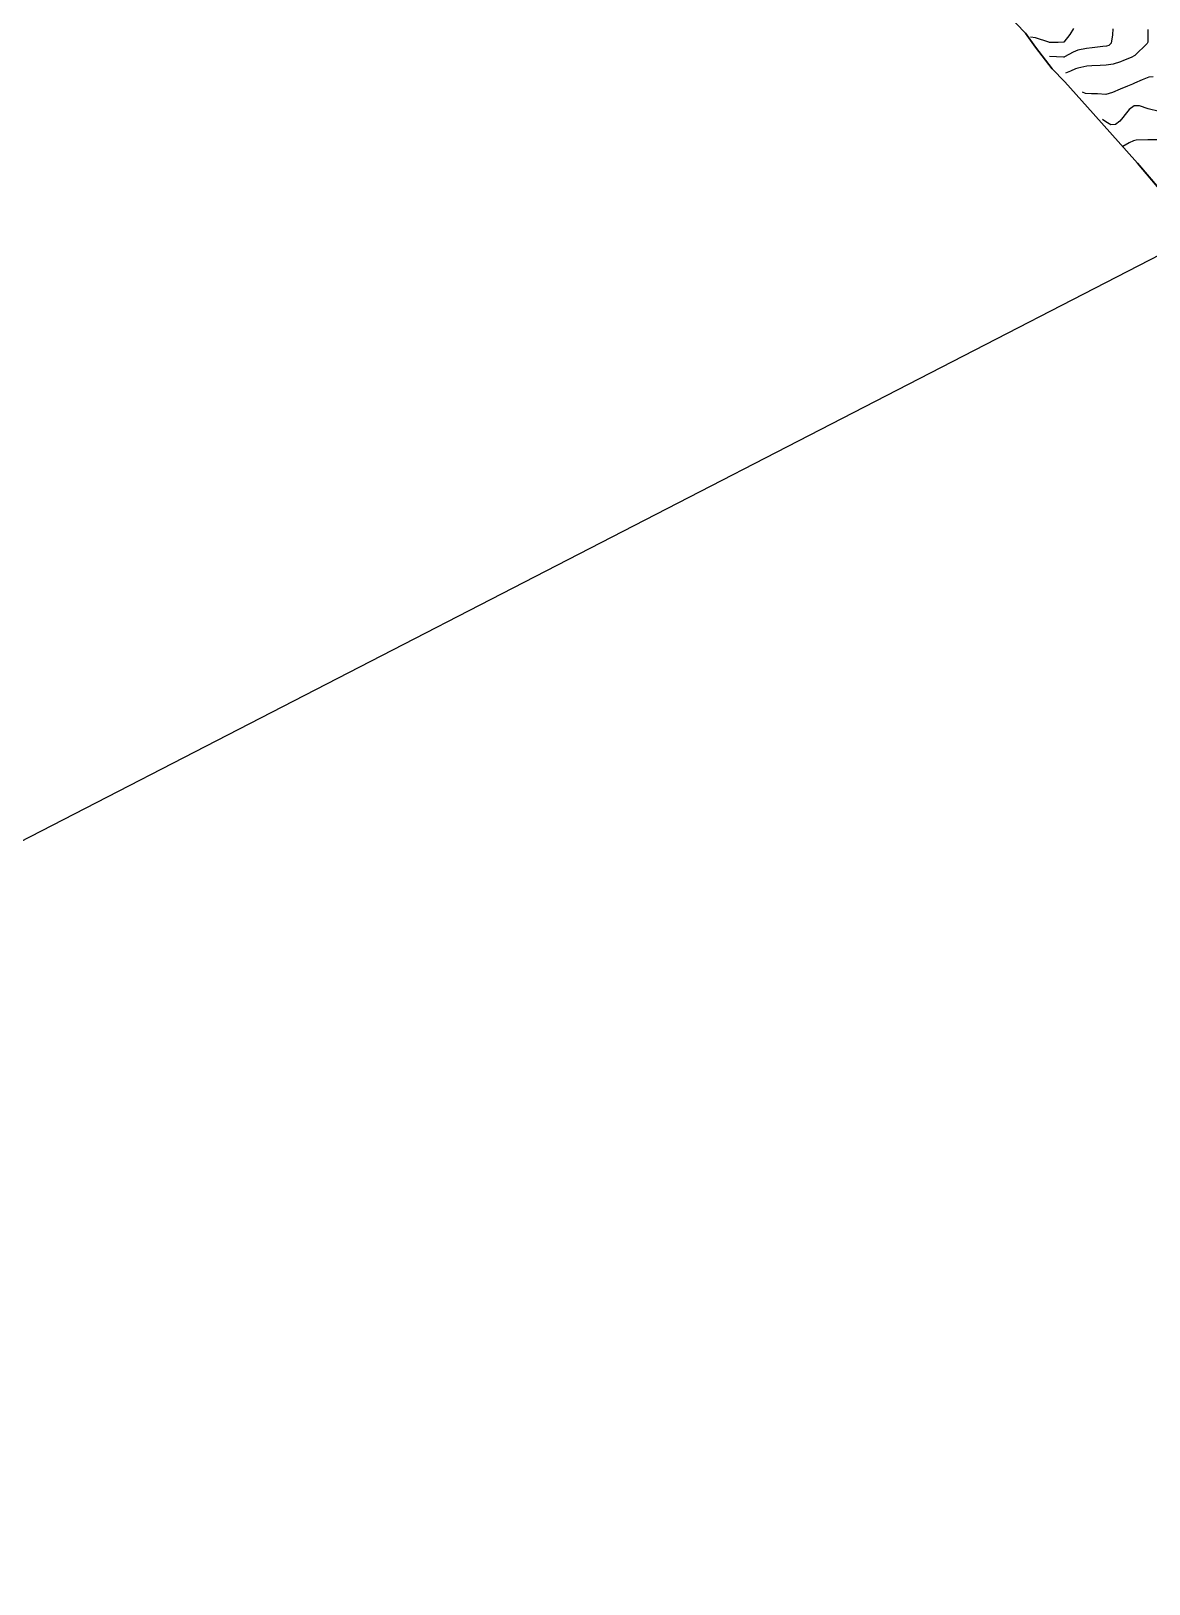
# Model space of a CAD drawing. Header units: metres. Extents: x 318500 to 325275, y 7408834 to 7428799.
# Drawn here: x 322457.8 to 322615, y 7421153.5 to 7421372 of the extents above; entities that cross this region are included whole.
import ezdxf

# ---------------------------------------------------------------- set-up
doc = ezdxf.new("R2010")
doc.units = ezdxf.units.M
doc.header["$MEASUREMENT"] = 0
doc.layers.add('_TEXTO_CONGELA', color=45, linetype='Continuous', plot=False)
for name, color, linetype in [('Area', 45, 'Continuous'), ('Curvas de Nivel 1m', 11, 'Continuous'), ('Curvas de Nivel 5m', 15, 'Continuous'), ('Edificações', 30, 'Continuous'), ('Vias Primárias', 230, 'Continuous')]:
    doc.layers.add(name, color=color, linetype=linetype)

msp = doc.modelspace()

# ---------------------------------------------------------------- linework, layer by layer
at = {"layer": '_TEXTO_CONGELA'}
msp.add_line((322341.41, 7421198.71), (322869.21, 7421470.76), dxfattribs=at)
at = {"layer": 'Area'}
msp.add_lwpolyline([(322617.93, 7421347.99), (322613.4, 7421353.41), (322607.16, 7421360.38), (322603.17, 7421364.85), (322601.4, 7421366.68), (322599.06, 7421369.7), (322597.62, 7421371.69), (322589.81, 7421379.86)], dxfattribs=at)
at = {"layer": 'Curvas de Nivel 1m', "flags": 128}
for points, elevation in [([(322609.91, 7421372.28), (322609.88, 7421371.45), (322609.67, 7421370.28), (322609.36, 7421369.96), (322609.03, 7421369.85), (322608.52, 7421369.8), (322607.02, 7421369.64), (322606.22, 7421369.53), (322605.02, 7421369.27), (322604.35, 7421369.03), (322603.13, 7421368.37), (322603.06, 7421368.32), (322603.01, 7421368.31), (322601.03, 7421368.38)], 794), ([(322614.86, 7421372.21), (322614.83, 7421370.41), (322614.74, 7421370.21), (322613.01, 7421368.56), (322612.52, 7421368.25), (322611.44, 7421367.83), (322611, 7421367.66), (322609.98, 7421367.3), (322608.99, 7421367.16), (322608.15, 7421367.15), (322606.99, 7421367.1), (322606.29, 7421367.03), (322604.99, 7421366.77), (322604.69, 7421366.65), (322603.98, 7421366.36), (322603.27, 7421366.07)], 793), ([(322615.62, 7421365.56), (322614.97, 7421365.47), (322614.04, 7421365.14), (322612.96, 7421364.64), (322612.68, 7421364.52), (322611.98, 7421364.25), (322610.95, 7421363.81), (322609.88, 7421363.34), (322608.94, 7421363.06), (322607.76, 7421363.13), (322606.94, 7421363.14), (322606.07, 7421363.2), (322605.67, 7421363.36)], 792), ([(322616.43, 7421360.67), (322614.91, 7421361.05), (322613.67, 7421361.47), (322612.92, 7421361.47), (322612.23, 7421360.93), (322611.68, 7421360.26), (322611.34, 7421359.81), (322610.89, 7421359.32), (322610.32, 7421358.83), (322609.63, 7421358.79), (322608.95, 7421359.21), (322608.46, 7421359.55)], 791)]:
    msp.add_lwpolyline(points, dxfattribs=dict(at, elevation=elevation))
at = {"layer": 'Curvas de Nivel 5m', "flags": 128}
for points, elevation in [([(322604.41, 7421372.36), (322603.9, 7421371.5), (322603.03, 7421370.43), (322602.99, 7421370.41), (322602.26, 7421370.38), (322601.03, 7421370.38), (322600.94, 7421370.4), (322599.04, 7421371.01), (322598.35, 7421371.13)], 795), ([(322616.38, 7421356.67), (322614.85, 7421356.68), (322613.23, 7421356.61), (322612.85, 7421356.54), (322612.2, 7421356.25), (322611.34, 7421355.76)], 790)]:
    msp.add_lwpolyline(points, dxfattribs=dict(at, elevation=elevation))
at = {"layer": 'Edificações'}
msp.add_lwpolyline([(322589.81, 7421379.86), (322597.62, 7421371.69), (322599.06, 7421369.7), (322601.4, 7421366.68), (322603.17, 7421364.85), (322607.16, 7421360.38), (322613.4, 7421353.41), (322624.57, 7421340.3)], dxfattribs=at)
at = {"layer": 'Vias Primárias'}
for points in [[(323715.64, 7420145.55, 0), (323709.04, 7420132.94)], [(323831.09, 7420001.79, 0), (323833.84, 7420008.44, 0.220888)]]:
    msp.add_lwpolyline(points, format="xyb", dxfattribs=at)

doc.saveas('drawing.dxf')
